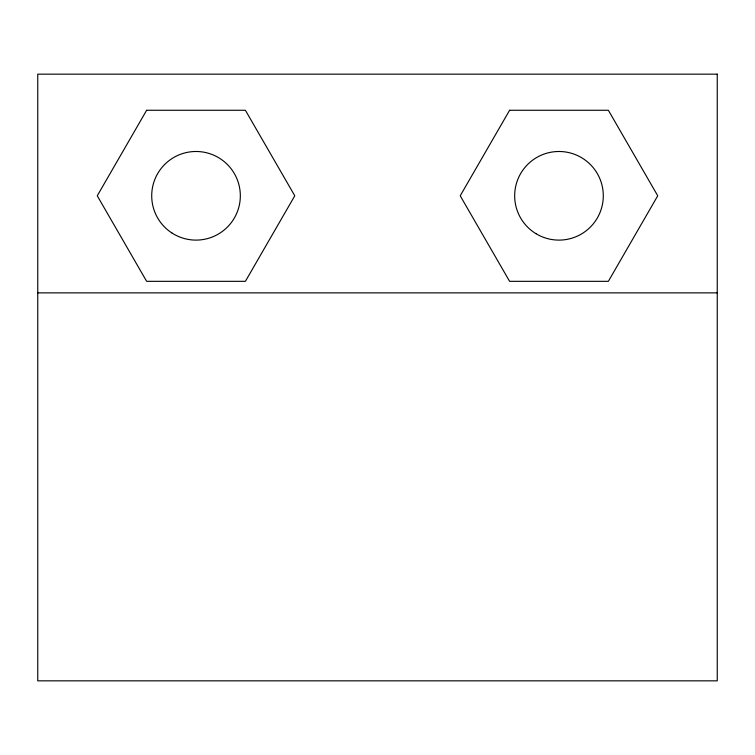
<?xml version="1.0" encoding="UTF-8"?>
<svg xmlns="http://www.w3.org/2000/svg" width="755" height="755" viewBox="0 0 755 755"><rect width="100%" height="100%" fill="white"/><g stroke="black" fill="none" stroke-linecap="round" stroke-linejoin="round"><path stroke-width="1.13" d="M37.75 292.874L717.25 292.874M146.64 110.268L97.263 195.8L146.64 281.332L245.394 281.332L294.78 195.8L245.394 110.268L146.64 110.268M509.606 110.268L460.22 195.8L509.606 281.332L608.36 281.332L657.737 195.8L608.36 110.268L509.606 110.268M717.25 74.16L37.75 74.16L37.75 680.84L717.25 680.84L717.25 74.16M171.829 232.927A44.319 44.319 0 0 0 240.269 198.188A44.319 44.319 0 0 0 175.962 156.285A44.319 44.319 0 0 0 171.829 232.927M536.003 233.691A44.319 44.319 0 0 0 603.283 196.762A44.319 44.319 0 0 0 537.654 156.955A44.319 44.319 0 0 0 536.003 233.691"/></g></svg>
